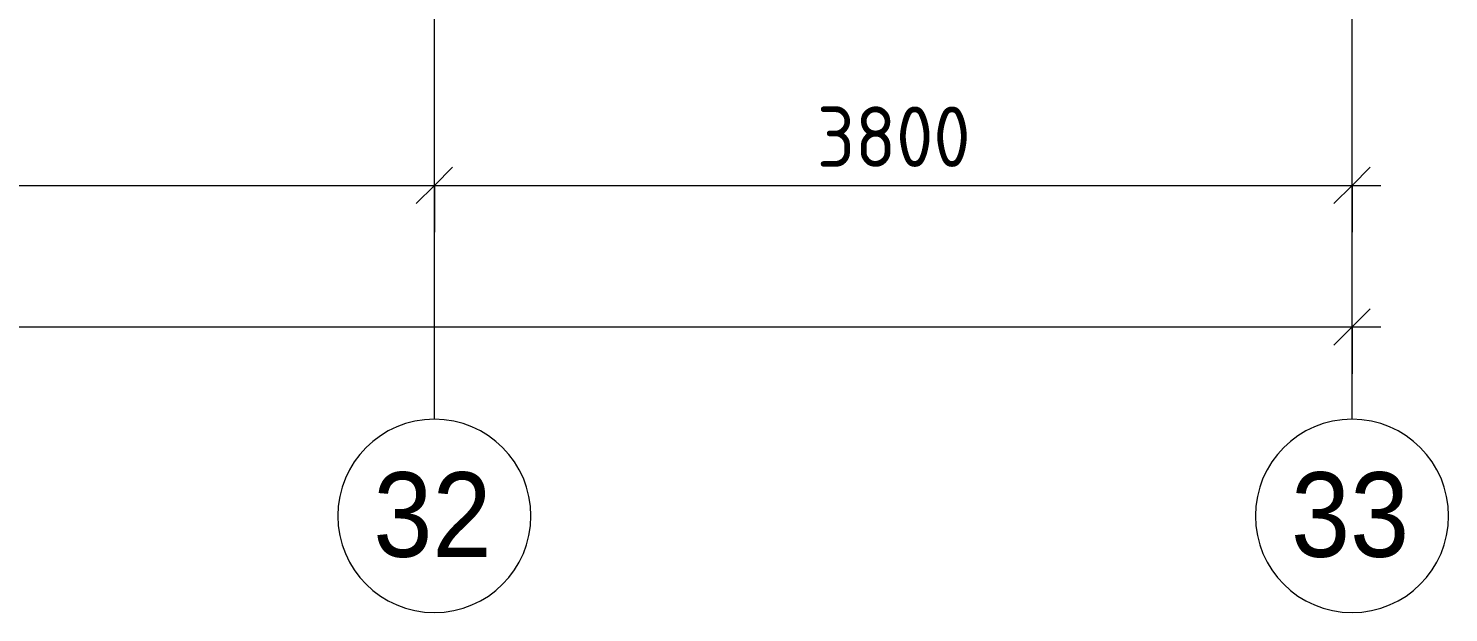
# Model space of a CAD drawing. Header units: millimetres. Extents: x 81382 to 274816, y -8553 to 29000.
# Drawn here: x 119529 to 125410, y -2706 to -289 of the extents above; entities that cross this region are included whole.
import ezdxf

# ---------------------------------------------------------------- set-up
doc = ezdxf.new("R2010")
doc.units = ezdxf.units.MM
for name, color, linetype, lineweight in [('A-ANNO-DIMS', 7, 'Continuous', 9), ('A-ANNO-DIMS-100', 7, 'Continuous', 9), ('Оси', 7, 'Continuous', 9), ('Оси-1', 7, 'Continuous', 20)]:
    doc.layers.add(name, color=color, linetype=linetype, lineweight=lineweight)
doc.styles.add('Arial', font='arial.ttf', dxfattribs={"width": 0.9, "height": 350})
doc.styles.add('ISOCPEUR', font='isocpeur.ttf', dxfattribs={"width": 0.9, "height": 250})
doc.dimstyles.new('ISO-2_5_0_9К_БОЛЬШОЙ', dxfattribs={"dimscale": 304.8, "dimtxt": 248.995294, "dimasz": 0.492126, "dimexe": 0.393701, "dimexo": 0.984252, "dimgap": 0, "dimtad": 1, "dimdec": 0, "dimrnd": 10, "dimzin": 0, "dimdsep": 46, "dimtxsty": 'ISOCPEUR', "dimblk1": 'OBLIQUE', "dimblk2": 'OBLIQUE', "dimsah": 1, "dimcen": 0.09, "dimdle": 0.393701, "dimazin": 0, "dimtfac": 1, "dimtdec": 4, "dimtix": 1, "dimtmove": 0, "dimatfit": 3, "dimfxl": 1, "dimtvp": 1, "dimtolj": 1, "dimtzin": 0, "dimarcsym": 2})

# ---------------------------------------------------------------- blocks, each defined once
blk = doc.blocks.new('Ось сетки - D8-29747960-План заполнения дверных проемов 3 этажа в осях 23-33')
at = {"layer": 'Оси-1'}
for start, end in [(360, 180), (180, 360)]:
    blk.add_arc((0, 0), 4, start, end, dxfattribs=at)
blk = doc.blocks.new('DIMBLOCK49-План заполнения дверных проемов 3 этажа в осях 23-33')
at = {"layer": 'A-ANNO-DIMS-100'}
for p, q in [((115960, -1132.6), (115960, -818.6)), ((121210, -1132.6), (121210, -818.6)), ((115960, -938.6), (121210, -938.6)), ((115960, -938.6), (115960, -1132.6)), ((121210, -938.6), (121210, -1132.6))]:
    blk.add_line(p, q, dxfattribs=at)
at = {"layer": 'A-ANNO-DIMS-100', "lineweight": 20}
for p, q in [((115960, -938.6), (116035, -863.6)), ((121210, -938.6), (121285, -863.6)), ((115960, -938.6), (115885, -1013.6)), ((121210, -938.6), (121135, -1013.6))]:
    blk.add_line(p, q, dxfattribs=at)
at = {"layer": 'A-ANNO-DIMS-100', "color": 0, "insert": (118269, -612), "char_height": 250, "width": 758.478, "attachment_point": 1, "line_spacing_factor": 1.149209, "style": 'ISOCPEUR'}
blk.add_mtext('5250', dxfattribs=at)
blk = doc.blocks.new('_Oblique')
at = {"color": 0, "linetype": 'ByBlock', "lineweight": -2}
blk.add_line((-0.5, -0.5), (0.5, 0.5), dxfattribs=at)
blk = doc.blocks.new('DIMBLOCK50-План заполнения дверных проемов 3 этажа в осях 23-33')
at = {"layer": 'A-ANNO-DIMS-100'}
for p, q in [((121210, -1132.6), (121210, -818.6)), ((125010, -1132.6), (125010, -818.6)), ((121210, -938.6), (125130, -938.6)), ((121210, -938.6), (121210, -1132.6)), ((125010, -938.6), (125010, -1132.6))]:
    blk.add_line(p, q, dxfattribs=at)
at = {"layer": 'A-ANNO-DIMS-100', "lineweight": 20}
for p, q in [((121210, -938.6), (121285, -863.6)), ((125010, -938.6), (125085, -863.6)), ((121210, -938.6), (121135, -1013.6)), ((125010, -938.6), (124935, -1013.6))]:
    blk.add_line(p, q, dxfattribs=at)
at = {"layer": 'A-ANNO-DIMS-100', "color": 0, "insert": (122794, -612), "char_height": 250, "width": 758.478, "attachment_point": 1, "line_spacing_factor": 1.149209, "style": 'ISOCPEUR'}
blk.add_mtext('3800', dxfattribs=at)
blk = doc.blocks.new('DIMBLOCK51-План заполнения дверных проемов 3 этажа в осях 23-33')
at = {"layer": 'A-ANNO-DIMS-100'}
for p, q in [((84560, -1717.9), (84560, -1404)), ((125010, -1717.9), (125010, -1404)), ((84440, -1524), (125130, -1524)), ((84560, -1524), (84560, -1717.9)), ((125010, -1524), (125010, -1717.9))]:
    blk.add_line(p, q, dxfattribs=at)
at = {"layer": 'A-ANNO-DIMS-100', "lineweight": 20}
for p, q in [((84560, -1524), (84635, -1449)), ((125010, -1524), (125085, -1449)), ((84560, -1524), (84485, -1599)), ((125010, -1524), (124935, -1599))]:
    blk.add_line(p, q, dxfattribs=at)
at = {"layer": 'A-ANNO-DIMS-100', "color": 0, "insert": (104366, -1197.4), "char_height": 250, "width": 1005.558, "attachment_point": 1, "line_spacing_factor": 1.149209, "style": 'ISOCPEUR'}
blk.add_mtext('40450', dxfattribs=at)

msp = doc.modelspace()

# ---------------------------------------------------------------- linework, layer by layer
at = {"layer": 'Оси'}
for p, q in [((121210, -1906.3), (121210, 593.7)), ((125010, -1906.3), (125010, 593.7))]:
    msp.add_line(p, q, dxfattribs=at)

# ---------------------------------------------------------------- block references
at = {"layer": 'Оси-1', "xscale": 99.99999999999993, "yscale": 99.99999999999993, "zscale": 99.99999999999993}
for p in [(121210, -2306.3), (125010, -2306.3)]:
    msp.add_blockref('Ось сетки - D8-29747960-План заполнения дверных проемов 3 этажа в осях 23-33', p, dxfattribs=at)

# ---------------------------------------------------------------- texts
at = {"layer": 'Оси', "char_height": 350, "width": 606.076, "attachment_point": 1, "style": 'Arial'}
for s, insert in [('32', (120957.4, -2125.6)), ('33', (124757.4, -2125.6))]:
    msp.add_mtext(s, dxfattribs=dict(at, insert=insert))

# ---------------------------------------------------------------- dimensions: what is measured, and where the dimension line sits
at = {"layer": 'A-ANNO-DIMS'}
for base, p1, p2, override, picture, middle in [((121210, -938.6), (115960, -832.6), (121210, -832.6), {"dimpost": '<>', "dimfxl": 5250}, 'DIMBLOCK49-План заполнения дверных проемов 3 этажа в осях 23-33', (118585, -813.6)), ((125010, -938.6), (121210, -832.6), (125010, -832.6), {"dimpost": '<>', "dimfxl": 3800}, 'DIMBLOCK50-План заполнения дверных проемов 3 этажа в осях 23-33', (123110, -813.6)), ((125010, -1524), (84560, -1417.9), (125010, -1417.9), {"dimpost": '<>', "dimfxl": 40450}, 'DIMBLOCK51-План заполнения дверных проемов 3 этажа в осях 23-33', (104785, -1399))]:
    dim = msp.add_linear_dim(base=base, p1=p1, p2=p2, dimstyle='ISO-2_5_0_9К_БОЛЬШОЙ', override=override, dxfattribs=at)
    dim.commit()
    dim.dimension.update_dxf_attribs({"geometry": picture, "text_midpoint": middle})

doc.saveas('drawing.dxf')
